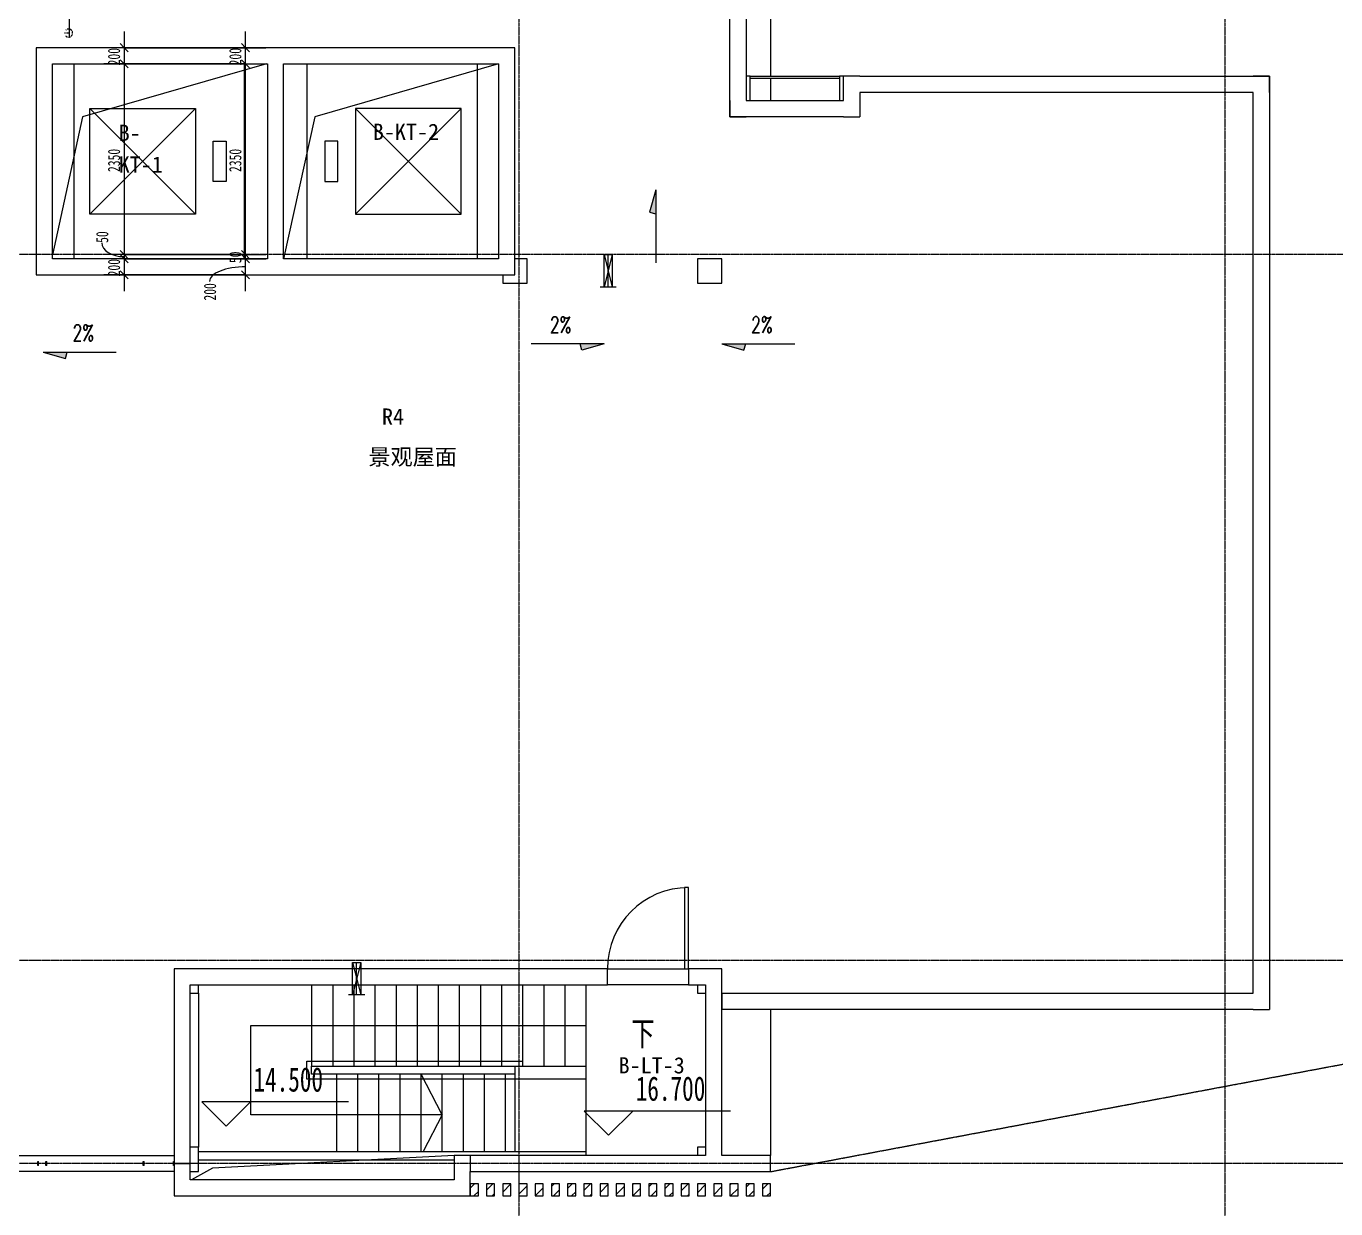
# Model space of a CAD drawing. Header units: millimetres. Extents: x 147592 to 200208, y -27981 to 8299.
# Drawn here: x 167927 to 184067, y -20458 to -5885 of the extents above; entities that cross this region are included whole.
import ezdxf

# ---------------------------------------------------------------- set-up
doc = ezdxf.new("R2010")
doc.units = ezdxf.units.MM
for name, pattern in [('TJ Dash', [1.6, 1, -0.6]), ('TJ Dash 2x', [3, 2, -1]), ('架空线', [3.97, 2.38, -1.59]), ('轴网线', [22.24, 12.7, -3.18, 3.18, -3.18]), ('长划线_2', [38.1, 25.4, -12.7])]:
    doc.linetypes.add(name, pattern=pattern)
for name, color, linetype, lineweight in [('A-____-____-DIMS', 7, 'Continuous', 5), ('A-____-____-DIMS-100', 7, 'Continuous', 5), ('A-____-NOTE-TEXT', 7, 'Continuous', 5), ('A-DETL-____-OTLN', 7, 'Continuous', 5), ('A-FLOR-HRAL-OTLN', 7, 'Continuous', 5), ('A-GENM-____-OTLN', 7, 'Continuous', 5), ('A-GLAZ-CWMG-MCUT', 7, 'Continuous', 13), ('A-GLAZ-CWMG-OTLN', 7, 'Continuous', 5), ('A-WALL-____-MCUT', 7, 'Continuous', 13), ('A-WALL-____-OTLN', 7, 'Continuous', 13), ('G-____-____-DIMS', 7, 'Continuous', 5), ('G-____-____-TEXT', 7, 'Continuous', 5), ('I-WALL-____-OTLN', 7, 'Continuous', 13), ('P-PIPE-____-OTLN', 7, 'Continuous', 35), ('Q-SPCQ-____-OTLN', 7, 'Continuous', 5), ('S-COLS-____-MCUT', 7, 'Continuous', 5), ('S-GRID-____-OTLN', 7, 'Continuous', 5), ('S-STRS-____-IDEN', 7, 'Continuous', 5), ('S-STRS-____-OTLN', 7, 'Continuous', 5)]:
    doc.layers.add(name, color=color, linetype=linetype, lineweight=lineweight)
doc.layers.add('A-DOOR-____-MCUT', color=7, linetype='Continuous', lineweight=13, true_color=0x00007f)
doc.layers.add('A-FLOR-____-OTLN', color=7, linetype='Continuous', lineweight=13, true_color=0x007f00)
doc.styles.add('RomanD', font='romand__.ttf', dxfattribs={"width": 0.7, "height": 200})
doc.styles.add('仿宋', font='', dxfattribs={"width": 0.7, "height": 300})
doc.styles.add('仿宋_1', font='', dxfattribs={"width": 0.7, "height": 150})
doc.styles.add('黑体', font='', dxfattribs={"height": 200})
doc.styles.get('仿宋').set_extended_font_data('FangSong')
doc.styles.get('仿宋_1').set_extended_font_data('FangSong')
doc.styles.get('黑体').set_extended_font_data('SimHei')
doc.dimstyles.new('对角线_-_1_5mm_仿宋', dxfattribs={"dimscale": 304.8, "dimtxt": 193.128667, "dimasz": 0.328084, "dimexe": 0.82021, "dimexo": 0.0625, "dimgap": 0.065617, "dimtad": 1, "dimdec": 0, "dimdsep": 46, "dimtxsty": '仿宋_1', "dimblk1": 'OBLIQUE', "dimblk2": 'OBLIQUE', "dimsah": 1, "dimcen": 0.09, "dimdle": 0.656168, "dimazin": 0, "dimtfac": 1, "dimtdec": 4, "dimtix": 1, "dimtmove": 0, "dimatfit": 3, "dimfxl": 2.624672, "dimfxlon": 1, "dimtvp": 1, "dimtolj": 1, "dimtzin": 0, "dimarcsym": 2})
doc.dimstyles.new('对角线_-_1_5mm_仿宋_1', dxfattribs={"dimscale": 304.8, "dimtxt": 193.128667, "dimasz": 0.328084, "dimexe": 0.82021, "dimexo": 0.0625, "dimgap": 0.065617, "dimtad": 1, "dimdec": 0, "dimdsep": 46, "dimtxsty": '仿宋_1', "dimblk1": 'OBLIQUE', "dimblk2": 'OBLIQUE', "dimsah": 1, "dimcen": 0.09, "dimdle": 0.656168, "dimazin": 0, "dimtfac": 1, "dimtdec": 4, "dimtix": 1, "dimtmove": 1, "dimatfit": 3, "dimfxl": 2.624672, "dimfxlon": 1, "dimtvp": 1, "dimtolj": 1, "dimtzin": 0, "dimarcsym": 2})

# ---------------------------------------------------------------- blocks, each defined once
blk = doc.blocks.new('矩形竖梃 - 100_100mm 木色铝方通-3120508-屋顶给排水_消防平面图')
at = {"layer": 'A-GLAZ-CWMG-OTLN', "true_color": 0x515151}
h = blk.add_hatch(dxfattribs=at)
h.set_pattern_fill('FP_1', color=251, style=0, pattern_type=2)
h.set_pattern_definition([(135, (177050.01, 20300), (-70.71068, -70.71068), [])])
h.paths.add_polyline_path([(-50, 0), (-50, 150), (50, 150), (50, 0)], flags=0)
at = {"layer": 'A-GLAZ-CWMG-MCUT', "color": 251, "lineweight": 5, "true_color": 0x515151}
for p, q in [((-50, 150), (50, 150)), ((-50, 0), (-50, 150)), ((50, 0), (-50, 0)), ((50, 150), (50, 0))]:
    blk.add_line(p, q, dxfattribs=at)
blk = doc.blocks.new('矩形竖梃 - 100_100mm 木色铝方通-V1-屋顶给排水_消防平面图')
at = {"layer": 'A-GLAZ-CWMG-OTLN', "true_color": 0x515151}
h = blk.add_hatch(dxfattribs=at)
h.set_pattern_fill('FP_2', color=251, style=0, pattern_type=2)
h.set_pattern_definition([(135, (176850.01, 20300), (-70.71068, -70.71068), [])])
h.paths.add_polyline_path([(-50, 0), (-50, 150), (50, 150), (50, 0)], flags=0)
at = {"layer": 'A-GLAZ-CWMG-MCUT', "color": 251, "lineweight": 5, "true_color": 0x515151}
for p, q in [((-50, 150), (50, 150)), ((-50, 0), (-50, 150)), ((50, 0), (-50, 0)), ((50, 150), (50, 0))]:
    blk.add_line(p, q, dxfattribs=at)
blk = doc.blocks.new('矩形竖梃 - 100_100mm 木色铝方通-V2-屋顶给排水_消防平面图')
at = {"layer": 'A-GLAZ-CWMG-OTLN', "true_color": 0x515151}
h = blk.add_hatch(dxfattribs=at)
h.set_pattern_fill('FP_3', color=251, style=0, pattern_type=2)
h.set_pattern_definition([(135, (176650.01, 20300), (-70.71068, -70.71068), [])])
h.paths.add_polyline_path([(-50, 0), (-50, 150), (50, 150), (50, 0)], flags=0)
at = {"layer": 'A-GLAZ-CWMG-MCUT', "color": 251, "lineweight": 5, "true_color": 0x515151}
for p, q in [((-50, 150), (50, 150)), ((-50, 0), (-50, 150)), ((50, 0), (-50, 0)), ((50, 150), (50, 0))]:
    blk.add_line(p, q, dxfattribs=at)
blk = doc.blocks.new('矩形竖梃 - 100_100mm 木色铝方通-V3-屋顶给排水_消防平面图')
at = {"layer": 'A-GLAZ-CWMG-OTLN', "true_color": 0x515151}
h = blk.add_hatch(dxfattribs=at)
h.set_pattern_fill('FP_4', color=251, style=0, pattern_type=2)
h.set_pattern_definition([(135, (176450.01, 20300), (-70.71068, -70.71068), [])])
h.paths.add_polyline_path([(-50, 0), (-50, 150), (50, 150), (50, 0)], flags=0)
at = {"layer": 'A-GLAZ-CWMG-MCUT', "color": 251, "lineweight": 5, "true_color": 0x515151}
for p, q in [((-50, 150), (50, 150)), ((-50, 0), (-50, 150)), ((50, 0), (-50, 0)), ((50, 150), (50, 0))]:
    blk.add_line(p, q, dxfattribs=at)
blk = doc.blocks.new('矩形竖梃 - 100_100mm 木色铝方通-V4-屋顶给排水_消防平面图')
at = {"layer": 'A-GLAZ-CWMG-OTLN', "true_color": 0x515151}
h = blk.add_hatch(dxfattribs=at)
h.set_pattern_fill('FP_5', color=251, style=0, pattern_type=2)
h.set_pattern_definition([(135, (176250.01, 20300), (-70.71068, -70.71068), [])])
h.paths.add_polyline_path([(-50, 0), (-50, 150), (50, 150), (50, 0)], flags=0)
at = {"layer": 'A-GLAZ-CWMG-MCUT', "color": 251, "lineweight": 5, "true_color": 0x515151}
for p, q in [((-50, 150), (50, 150)), ((-50, 0), (-50, 150)), ((50, 0), (-50, 0)), ((50, 150), (50, 0))]:
    blk.add_line(p, q, dxfattribs=at)
blk = doc.blocks.new('矩形竖梃 - 100_100mm 木色铝方通-V5-屋顶给排水_消防平面图')
at = {"layer": 'A-GLAZ-CWMG-OTLN', "true_color": 0x515151}
h = blk.add_hatch(dxfattribs=at)
h.set_pattern_fill('FP_6', color=251, style=0, pattern_type=2)
h.set_pattern_definition([(135, (176050.01, 20300), (-70.71068, -70.71068), [])])
h.paths.add_polyline_path([(-50, 0), (-50, 150), (50, 150), (50, 0)], flags=0)
at = {"layer": 'A-GLAZ-CWMG-MCUT', "color": 251, "lineweight": 5, "true_color": 0x515151}
for p, q in [((-50, 150), (50, 150)), ((-50, 0), (-50, 150)), ((50, 0), (-50, 0)), ((50, 150), (50, 0))]:
    blk.add_line(p, q, dxfattribs=at)
blk = doc.blocks.new('矩形竖梃 - 100_100mm 木色铝方通-V6-屋顶给排水_消防平面图')
at = {"layer": 'A-GLAZ-CWMG-OTLN', "true_color": 0x515151}
h = blk.add_hatch(dxfattribs=at)
h.set_pattern_fill('FP_7', color=251, style=0, pattern_type=2)
h.set_pattern_definition([(135, (175850.01, 20300), (-70.71068, -70.71068), [])])
h.paths.add_polyline_path([(-50, 0), (-50, 150), (50, 150), (50, 0)], flags=0)
at = {"layer": 'A-GLAZ-CWMG-MCUT', "color": 251, "lineweight": 5, "true_color": 0x515151}
for p, q in [((-50, 150), (50, 150)), ((-50, 0), (-50, 150)), ((50, 0), (-50, 0)), ((50, 150), (50, 0))]:
    blk.add_line(p, q, dxfattribs=at)
blk = doc.blocks.new('矩形竖梃 - 100_100mm 木色铝方通-V7-屋顶给排水_消防平面图')
at = {"layer": 'A-GLAZ-CWMG-OTLN', "true_color": 0x515151}
h = blk.add_hatch(dxfattribs=at)
h.set_pattern_fill('FP_8', color=251, style=0, pattern_type=2)
h.set_pattern_definition([(135, (175650.01, 20300), (-70.71068, -70.71068), [])])
h.paths.add_polyline_path([(-50, 0), (-50, 150), (50, 150), (50, 0)], flags=0)
at = {"layer": 'A-GLAZ-CWMG-MCUT', "color": 251, "lineweight": 5, "true_color": 0x515151}
for p, q in [((-50, 150), (50, 150)), ((-50, 0), (-50, 150)), ((50, 0), (-50, 0)), ((50, 150), (50, 0))]:
    blk.add_line(p, q, dxfattribs=at)
blk = doc.blocks.new('矩形竖梃 - 100_100mm 木色铝方通-V8-屋顶给排水_消防平面图')
at = {"layer": 'A-GLAZ-CWMG-OTLN', "true_color": 0x515151}
h = blk.add_hatch(dxfattribs=at)
h.set_pattern_fill('FP_9', color=251, style=0, pattern_type=2)
h.set_pattern_definition([(135, (175450.01, 20300), (-70.71068, -70.71068), [])])
h.paths.add_polyline_path([(-50, 0), (-50, 150), (50, 150), (50, 0)], flags=0)
at = {"layer": 'A-GLAZ-CWMG-MCUT', "color": 251, "lineweight": 5, "true_color": 0x515151}
for p, q in [((-50, 150), (50, 150)), ((-50, 0), (-50, 150)), ((50, 0), (-50, 0)), ((50, 150), (50, 0))]:
    blk.add_line(p, q, dxfattribs=at)
blk = doc.blocks.new('矩形竖梃 - 100_100mm 木色铝方通-V9-屋顶给排水_消防平面图')
at = {"layer": 'A-GLAZ-CWMG-OTLN', "true_color": 0x515151}
h = blk.add_hatch(dxfattribs=at)
h.set_pattern_fill('FP_10', color=251, style=0, pattern_type=2)
h.set_pattern_definition([(135, (175250.01, 20300), (-70.71068, -70.71068), [])])
h.paths.add_polyline_path([(-50, 0), (-50, 150), (50, 150), (50, 0)], flags=0)
at = {"layer": 'A-GLAZ-CWMG-MCUT', "color": 251, "lineweight": 5, "true_color": 0x515151}
for p, q in [((-50, 150), (50, 150)), ((-50, 0), (-50, 150)), ((50, 0), (-50, 0)), ((50, 150), (50, 0))]:
    blk.add_line(p, q, dxfattribs=at)
blk = doc.blocks.new('矩形竖梃 - 100_100mm 木色铝方通-V10-屋顶给排水_消防平面图')
at = {"layer": 'A-GLAZ-CWMG-OTLN', "true_color": 0x515151}
h = blk.add_hatch(dxfattribs=at)
h.set_pattern_fill('FP_11', color=251, style=0, pattern_type=2)
h.set_pattern_definition([(135, (175050.01, 20300), (-70.71068, -70.71068), [])])
h.paths.add_polyline_path([(-50, 0), (-50, 150), (50, 150), (50, 0)], flags=0)
at = {"layer": 'A-GLAZ-CWMG-MCUT', "color": 251, "lineweight": 5, "true_color": 0x515151}
for p, q in [((-50, 150), (50, 150)), ((-50, 0), (-50, 150)), ((50, 0), (-50, 0)), ((50, 150), (50, 0))]:
    blk.add_line(p, q, dxfattribs=at)
blk = doc.blocks.new('矩形竖梃 - 100_100mm 木色铝方通-V11-屋顶给排水_消防平面图')
at = {"layer": 'A-GLAZ-CWMG-OTLN', "true_color": 0x515151}
h = blk.add_hatch(dxfattribs=at)
h.set_pattern_fill('FP_12', color=251, style=0, pattern_type=2)
h.set_pattern_definition([(135, (174850.01, 20300), (-70.71068, -70.71068), [])])
h.paths.add_polyline_path([(-50, 0), (-50, 150), (50, 150), (50, 0)], flags=0)
at = {"layer": 'A-GLAZ-CWMG-MCUT', "color": 251, "lineweight": 5, "true_color": 0x515151}
for p, q in [((-50, 150), (50, 150)), ((-50, 0), (-50, 150)), ((50, 0), (-50, 0)), ((50, 150), (50, 0))]:
    blk.add_line(p, q, dxfattribs=at)
blk = doc.blocks.new('矩形竖梃 - 100_100mm 木色铝方通-V12-屋顶给排水_消防平面图')
at = {"layer": 'A-GLAZ-CWMG-OTLN', "true_color": 0x515151}
h = blk.add_hatch(dxfattribs=at)
h.set_pattern_fill('FP_13', color=251, style=0, pattern_type=2)
h.set_pattern_definition([(135, (174650.01, 20300), (-70.71068, -70.71068), [])])
h.paths.add_polyline_path([(-50, 0), (-50, 150), (50, 150), (50, 0)], flags=0)
at = {"layer": 'A-GLAZ-CWMG-MCUT', "color": 251, "lineweight": 5, "true_color": 0x515151}
for p, q in [((-50, 150), (50, 150)), ((-50, 0), (-50, 150)), ((50, 0), (-50, 0)), ((50, 150), (50, 0))]:
    blk.add_line(p, q, dxfattribs=at)
blk = doc.blocks.new('矩形竖梃 - 100_100mm 木色铝方通-V13-屋顶给排水_消防平面图')
at = {"layer": 'A-GLAZ-CWMG-OTLN', "true_color": 0x515151}
h = blk.add_hatch(dxfattribs=at)
h.set_pattern_fill('FP_14', color=251, style=0, pattern_type=2)
h.set_pattern_definition([(135, (174450.01, 20300), (-70.71068, -70.71068), [])])
h.paths.add_polyline_path([(-50, 0), (-50, 150), (50, 150), (50, 0)], flags=0)
at = {"layer": 'A-GLAZ-CWMG-MCUT', "color": 251, "lineweight": 5, "true_color": 0x515151}
for p, q in [((-50, 150), (50, 150)), ((-50, 0), (-50, 150)), ((50, 0), (-50, 0)), ((50, 150), (50, 0))]:
    blk.add_line(p, q, dxfattribs=at)
blk = doc.blocks.new('矩形竖梃 - 100_100mm 木色铝方通-V14-屋顶给排水_消防平面图')
at = {"layer": 'A-GLAZ-CWMG-OTLN', "true_color": 0x515151}
h = blk.add_hatch(dxfattribs=at)
h.set_pattern_fill('FP_15', color=251, style=0, pattern_type=2)
h.set_pattern_definition([(135, (174250.01, 20300), (-70.71068, -70.71068), [])])
h.paths.add_polyline_path([(-50, 0), (-50, 150), (50, 150), (50, 0)], flags=0)
at = {"layer": 'A-GLAZ-CWMG-MCUT', "color": 251, "lineweight": 5, "true_color": 0x515151}
for p, q in [((-50, 150), (50, 150)), ((-50, 0), (-50, 150)), ((50, 0), (-50, 0)), ((50, 150), (50, 0))]:
    blk.add_line(p, q, dxfattribs=at)
blk = doc.blocks.new('矩形竖梃 - 100_100mm 木色铝方通-V15-屋顶给排水_消防平面图')
at = {"layer": 'A-GLAZ-CWMG-OTLN', "true_color": 0x515151}
h = blk.add_hatch(dxfattribs=at)
h.set_pattern_fill('FP_16', color=251, style=0, pattern_type=2)
h.set_pattern_definition([(135, (174050.01, 20300), (-70.71068, -70.71068), [])])
h.paths.add_polyline_path([(-50, 0), (-50, 150), (50, 150), (50, 0)], flags=0)
at = {"layer": 'A-GLAZ-CWMG-MCUT', "color": 251, "lineweight": 5, "true_color": 0x515151}
for p, q in [((-50, 150), (50, 150)), ((-50, 0), (-50, 150)), ((50, 0), (-50, 0)), ((50, 150), (50, 0))]:
    blk.add_line(p, q, dxfattribs=at)
blk = doc.blocks.new('矩形竖梃 - 100_100mm 木色铝方通-V16-屋顶给排水_消防平面图')
at = {"layer": 'A-GLAZ-CWMG-OTLN', "true_color": 0x515151}
h = blk.add_hatch(dxfattribs=at)
h.set_pattern_fill('FP_17', color=251, style=0, pattern_type=2)
h.set_pattern_definition([(135, (173850.01, 20300), (-70.71068, -70.71068), [])])
h.paths.add_polyline_path([(-50, 0), (-50, 150), (50, 150), (50, 0)], flags=0)
at = {"layer": 'A-GLAZ-CWMG-MCUT', "color": 251, "lineweight": 5, "true_color": 0x515151}
for p, q in [((-50, 150), (50, 150)), ((-50, 0), (-50, 150)), ((50, 0), (-50, 0)), ((50, 150), (50, 0))]:
    blk.add_line(p, q, dxfattribs=at)
blk = doc.blocks.new('矩形竖梃 - 100_100mm 木色铝方通-V17-屋顶给排水_消防平面图')
at = {"layer": 'A-GLAZ-CWMG-OTLN', "true_color": 0x515151}
h = blk.add_hatch(dxfattribs=at)
h.set_pattern_fill('FP_18', color=251, style=0, pattern_type=2)
h.set_pattern_definition([(135, (173650.01, 20300), (-70.71068, -70.71068), [])])
h.paths.add_polyline_path([(-50, 0), (-50, 150), (50, 150), (50, 0)], flags=0)
at = {"layer": 'A-GLAZ-CWMG-MCUT', "color": 251, "lineweight": 5, "true_color": 0x515151}
for p, q in [((-50, 150), (50, 150)), ((-50, 0), (-50, 150)), ((50, 0), (-50, 0)), ((50, 150), (50, 0))]:
    blk.add_line(p, q, dxfattribs=at)
blk = doc.blocks.new('栏杆扶手 - 50 x 12mm-1637074-屋顶给排水_消防平面图')
at = {"layer": 'A-FLOR-HRAL-OTLN', "color": 251, "true_color": 0x515151}
for p, q in [((-25, -6), (-25, 6)), ((-25, 6), (25, 6)), ((25, 6), (25, -6)), ((-25, -6), (25, -6))]:
    blk.add_line(p, q, dxfattribs=at)
blk = doc.blocks.new('栏杆扶手 - 栏杆扶手-1311145-屋顶给排水_消防平面图')
for p in [(165100, 348), (165100, -25), (165100, -125), (165100, -1325), (165100, -1425), (165100, -2625), (165100, -2725), (165100, -3925), (165100, -4025), (165100, -5225), (165100, -5325), (165100, -6525), (165100, -6625), (165100, -7825), (165100, -7925), (165100, -9125), (165100, -9225), (165100, -10425), (165100, -10525), (165100, -11725), (165100, -11825), (165100, -13025), (165100, -13125), (165100, -14325), (165100, -14425), (165100, -15625), (165100, -15725), (165100, -16925), (165100, -17025), (165100, -18225), (165100, -18325), (165100, -19525), (165100, -19900)]:
    blk.add_blockref('栏杆扶手 - 50 x 12mm-1637074-屋顶给排水_消防平面图', p)
at = {"rotation": 89.99999999999984}
for p in [(165475, -19900), (165575, -19900), (166775, -19900), (166875, -19900), (168075, -19900), (168175, -19900), (169375, -19900), (169748, -19900)]:
    blk.add_blockref('栏杆扶手 - 50 x 12mm-1637074-屋顶给排水_消防平面图', p, dxfattribs=at)
blk = doc.blocks.new('TJ客梯 - 1300_1300 TYP2-2462570-屋顶给排水_消防平面图')
at = {"layer": 'Q-SPCQ-____-OTLN', "color": 13, "linetype": 'TJ Dash', "true_color": 0xff5151}
for p, q in [((1200, 1050), (-1200, 1050)), ((1200, 1050), (-1200, 1050)), ((1200, -1050), (-1200, -1050)), ((1200, -1050), (-1200, -1050))]:
    blk.add_line(p, q, dxfattribs=at)
at = {"layer": 'Q-SPCQ-____-OTLN', "color": 131, "true_color": 0x51ffff}
for p, q in [((-650, 850), (650, -450)), ((650, 850), (-650, -450)), ((-650, -450), (-650, 850)), ((-650, 850), (650, 850)), ((650, 850), (650, -450)), ((650, -450), (-650, -450)), ((-250, -830), (-250, -670)), ((-250, -670), (250, -670)), ((250, -670), (250, -830)), ((250, -830), (-250, -830))]:
    blk.add_line(p, q, dxfattribs=at)
blk = doc.blocks.new('TJ客梯 - 1300_1300 TYP2-2462550-屋顶给排水_消防平面图')
at = {"layer": 'Q-SPCQ-____-OTLN', "color": 13, "linetype": 'TJ Dash', "true_color": 0xff5151}
for p, q in [((1200, 1050), (-1200, 1050)), ((1200, 1050), (-1200, 1050)), ((1200, -1050), (-1200, -1050)), ((1200, -1050), (-1200, -1050))]:
    blk.add_line(p, q, dxfattribs=at)
at = {"layer": 'Q-SPCQ-____-OTLN', "color": 131, "true_color": 0x51ffff}
for p, q in [((250, 830), (-250, 830)), ((-250, 830), (-250, 670)), ((250, 670), (250, 830)), ((-250, 670), (250, 670)), ((-650, -850), (650, 450)), ((650, -850), (-650, 450)), ((650, 450), (-650, 450)), ((-650, 450), (-650, -850)), ((650, -850), (650, 450)), ((-650, -850), (650, -850))]:
    blk.add_line(p, q, dxfattribs=at)
blk = doc.blocks.new('TJ单扇平开门 - M1020-2578362-屋顶给排水_消防平面图')
at = {"layer": 'A-DOOR-____-MCUT', "color": 251, "lineweight": 5, "true_color": 0x515151}
for p, q in [((500, 1100), (450, 1100)), ((450, 1100), (450, 100)), ((500, 100), (500, 1100)), ((450, 100), (500, 100))]:
    blk.add_line(p, q, dxfattribs=at)
at = {"layer": 'A-DOOR-____-MCUT', "color": 173, "lineweight": 5, "true_color": 0x5151be}
blk.add_arc((500, 100), 1000, 90, 180, dxfattribs=at)
blk = doc.blocks.new('矩形竖梃 - 50_300mm 长方形-V18-屋顶给排水_消防平面图')
at = {"layer": 'A-GLAZ-CWMG-MCUT', "color": 251, "lineweight": 5, "true_color": 0x515151}
for p, q in [((-50, 0), (0, 0)), ((-50, -300), (-50, 0))]:
    blk.add_line(p, q, dxfattribs=at)
blk = doc.blocks.new('矩形竖梃 - 50_300mm 长方形-V19-屋顶给排水_消防平面图')
at = {"layer": 'A-GLAZ-CWMG-MCUT', "color": 251, "lineweight": 5, "true_color": 0x515151}
for p, q in [((0, 0), (-50, 0)), ((-50, 0), (-50, -300))]:
    blk.add_line(p, q, dxfattribs=at)
blk = doc.blocks.new('矩形竖梃 - 30mm 正方形-1917557-屋顶给排水_消防平面图')
at = {"layer": 'A-GLAZ-CWMG-OTLN', "color": 251, "true_color": 0x515151}
for p, q in [((176850, -6500), (177950, -6500)), ((177950, -6530), (176850, -6530))]:
    blk.add_line(p, q, dxfattribs=at)
blk = doc.blocks.new('矩形竖梃 - 100_100mm 木色铝方通-V20-屋顶给排水_消防平面图')
at = {"layer": 'A-GLAZ-CWMG-OTLN', "true_color": 0x515151}
h = blk.add_hatch(dxfattribs=at)
h.set_pattern_fill('FP_19', color=251, style=0, pattern_type=2)
h.set_pattern_definition([(135, (173450.01, 20300), (-70.71068, -70.71068), [])])
h.paths.add_polyline_path([(-50, 0), (-50, 150), (50, 150), (50, 0)], flags=0)
at = {"layer": 'A-GLAZ-CWMG-MCUT', "color": 251, "lineweight": 5, "true_color": 0x515151}
for p, q in [((-50, 150), (50, 150)), ((-50, 0), (-50, 150)), ((50, 0), (-50, 0)), ((50, 150), (50, 0))]:
    blk.add_line(p, q, dxfattribs=at)
blk = doc.blocks.new('DIMBLOCK22-屋顶给排水_消防平面图')
at = {"layer": 'A-____-____-DIMS-100', "color": 173, "true_color": 0x5151ff}
for p, q in [((170631, -8750), (170581, -8700)), ((169831, -8750), (170881, -8750)), ((170631, -8750), (169831, -8750)), ((170631, -9150), (170631, -8750)), ((170631, -8750), (170681, -8800)), ((169831, -8950), (170881, -8950)), ((170631, -8950), (169831, -8950)), ((170631, -8950), (170581, -8900)), ((170631, -8950), (170681, -9000))]:
    blk.add_line(p, q, dxfattribs=at)
blk.add_ellipse((170631, -9030), major_axis=(444, 0), ratio=0.406119, start_param=1.570796, end_param=3.141593, dxfattribs=at)
at = {"layer": 'A-____-____-DIMS-100', "color": 0, "insert": (170117, -9266), "char_height": 150, "width": 282.96, "attachment_point": 1, "rotation": 90, "line_spacing_factor": 0.898273, "style": '仿宋_1'}
blk.add_mtext('200', dxfattribs=at)
blk = doc.blocks.new('_Oblique')
at = {"color": 0, "linetype": 'ByBlock', "lineweight": -2}
blk.add_line((-0.5, -0.5), (0.5, 0.5), dxfattribs=at)
blk = doc.blocks.new('DIMBLOCK23-屋顶给排水_消防平面图')
at = {"layer": 'A-____-____-DIMS-100', "color": 173, "true_color": 0x5151ff}
for p, q in [((169831, -8700), (170881, -8700)), ((170631, -8700), (169831, -8700)), ((170631, -8700), (170581, -8650)), ((170631, -8750), (170581, -8700)), ((170631, -8750), (170631, -8700)), ((170631, -8700), (170681, -8750)), ((169831, -8750), (170881, -8750)), ((170631, -8750), (169831, -8750)), ((170631, -8750), (170681, -8800))]:
    blk.add_line(p, q, dxfattribs=at)
at = {"layer": 'A-____-____-DIMS-100', "color": 0, "insert": (170429, -8804), "char_height": 150, "width": 188.64, "attachment_point": 1, "rotation": 90, "line_spacing_factor": 0.898273, "style": '仿宋_1'}
blk.add_mtext('50', dxfattribs=at)
blk = doc.blocks.new('DIMBLOCK24-屋顶给排水_消防平面图')
at = {"layer": 'A-____-____-DIMS-100', "color": 173, "true_color": 0x5151ff}
for p, q in [((169831, -6350), (170881, -6350)), ((170631, -6350), (169831, -6350)), ((170631, -6350), (170581, -6300)), ((170631, -8700), (170631, -6350)), ((170631, -6350), (170681, -6400)), ((169831, -8700), (170881, -8700)), ((170631, -8700), (169831, -8700)), ((170631, -8700), (170581, -8650)), ((170631, -8700), (170681, -8750))]:
    blk.add_line(p, q, dxfattribs=at)
at = {"layer": 'A-____-____-DIMS-100', "color": 0, "insert": (170429, -7682), "char_height": 150, "width": 377.27, "attachment_point": 1, "rotation": 90, "line_spacing_factor": 0.898273, "style": '仿宋_1'}
blk.add_mtext('2350', dxfattribs=at)
blk = doc.blocks.new('DIMBLOCK25-屋顶给排水_消防平面图')
at = {"layer": 'A-____-____-DIMS-100', "color": 173, "true_color": 0x5151ff}
for p, q in [((170631, -6350), (170631, -5950)), ((170631, -6150), (170581, -6100)), ((169831, -6150), (170881, -6150)), ((170631, -6150), (169831, -6150)), ((170631, -6150), (170681, -6200)), ((169831, -6350), (170881, -6350)), ((170631, -6350), (169831, -6350)), ((170631, -6350), (170581, -6300)), ((170631, -6350), (170681, -6400))]:
    blk.add_line(p, q, dxfattribs=at)
at = {"layer": 'A-____-____-DIMS-100', "color": 0, "insert": (170429, -6368), "char_height": 150, "width": 282.96, "attachment_point": 1, "rotation": 90, "line_spacing_factor": 0.898273, "style": '仿宋_1'}
blk.add_mtext('200', dxfattribs=at)
blk = doc.blocks.new('DIMBLOCK26-屋顶给排水_消防平面图')
at = {"layer": 'A-____-____-DIMS-100', "color": 173, "true_color": 0x5151ff}
for p, q in [((169135, -5950), (169135, -6350)), ((169135, -6150), (169085, -6100)), ((169935, -6150), (168885, -6150)), ((169135, -6150), (169185, -6200)), ((169135, -6150), (169935, -6150)), ((169935, -6350), (168885, -6350)), ((169135, -6350), (169085, -6300)), ((169135, -6350), (169185, -6400)), ((169135, -6350), (169935, -6350))]:
    blk.add_line(p, q, dxfattribs=at)
at = {"layer": 'A-____-____-DIMS-100', "color": 0, "insert": (168934, -6368), "char_height": 150, "width": 282.96, "attachment_point": 1, "rotation": 90, "line_spacing_factor": 0.898273, "style": '仿宋_1'}
blk.add_mtext('200', dxfattribs=at)
blk = doc.blocks.new('DIMBLOCK27-屋顶给排水_消防平面图')
at = {"layer": 'A-____-____-DIMS-100', "color": 173, "true_color": 0x5151ff}
for p, q in [((169935, -6350), (168885, -6350)), ((169135, -6350), (169085, -6300)), ((169135, -6350), (169135, -8700)), ((169135, -6350), (169185, -6400)), ((169135, -6350), (169935, -6350)), ((169935, -8700), (168885, -8700)), ((169135, -8700), (169085, -8650)), ((169135, -8700), (169185, -8750)), ((169135, -8700), (169935, -8700))]:
    blk.add_line(p, q, dxfattribs=at)
at = {"layer": 'A-____-____-DIMS-100', "color": 0, "insert": (168934, -7682), "char_height": 150, "width": 377.27, "attachment_point": 1, "rotation": 90, "line_spacing_factor": 0.898273, "style": '仿宋_1'}
blk.add_mtext('2350', dxfattribs=at)
blk = doc.blocks.new('DIMBLOCK28-屋顶给排水_消防平面图')
at = {"layer": 'A-____-____-DIMS-100', "color": 173, "true_color": 0x5151ff}
for p, q in [((169935, -8700), (168885, -8700)), ((169135, -8700), (169085, -8650)), ((169135, -8750), (169085, -8700)), ((169135, -8700), (169135, -8750)), ((169135, -8700), (169185, -8750)), ((169135, -8700), (169935, -8700)), ((169935, -8750), (168885, -8750)), ((169135, -8750), (169185, -8800)), ((169135, -8750), (169935, -8750))]:
    blk.add_line(p, q, dxfattribs=at)
blk.add_ellipse((169135, -8555), major_axis=(277, 0), ratio=0.613635, start_param=3.141593, end_param=4.712389, dxfattribs=at)
at = {"layer": 'A-____-____-DIMS-100', "color": 0, "insert": (168789, -8555), "char_height": 150, "width": 188.64, "attachment_point": 1, "rotation": 90, "line_spacing_factor": 0.898273, "style": '仿宋_1'}
blk.add_mtext('50', dxfattribs=at)
blk = doc.blocks.new('DIMBLOCK29-屋顶给排水_消防平面图')
at = {"layer": 'A-____-____-DIMS-100', "color": 173, "true_color": 0x5151ff}
for p, q in [((169135, -8750), (169085, -8700)), ((169935, -8750), (168885, -8750)), ((169135, -8750), (169135, -9150)), ((169135, -8750), (169185, -8800)), ((169135, -8750), (169935, -8750)), ((169935, -8950), (168885, -8950)), ((169135, -8950), (169085, -8900)), ((169135, -8950), (169185, -9000)), ((169135, -8950), (169935, -8950))]:
    blk.add_line(p, q, dxfattribs=at)
at = {"layer": 'A-____-____-DIMS-100', "color": 0, "insert": (168934, -8968), "char_height": 150, "width": 282.96, "attachment_point": 1, "rotation": 90, "line_spacing_factor": 0.898273, "style": '仿宋_1'}
blk.add_mtext('200', dxfattribs=at)
blk = doc.blocks.new('高程点 - 相对高程点-103621-屋顶给排水_消防平面图')
at = {"layer": 'G-____-____-DIMS', "color": 173, "true_color": 0x5151ff}
for p, q in [((15.06, 2.99), (-2.99, 2.99)), ((0, 0), (-2.99, 2.99)), ((0, 0), (2.99, 2.99))]:
    blk.add_line(p, q, dxfattribs=at)
blk = doc.blocks.new('TJ符号_排水箭头_小 - 排水箭头 小-2094122-屋顶给排水_消防平面图')
at = {"layer": 'A-____-NOTE-TEXT', "true_color": 0x888888}
blk.add_hatch(color=252, dxfattribs=at).paths.add_polyline_path([(2.73, -0.78), (0, 0), (2.95, 0)], flags=0)
at = {"layer": 'A-____-NOTE-TEXT', "color": 173, "true_color": 0x5151ff}
for p, q in [((0, 0), (2.73, -0.78)), ((0, 0), (9, 0)), ((2.73, -0.78), (2.95, 0))]:
    blk.add_line(p, q, dxfattribs=at)
blk = doc.blocks.new('TJ符号_排水箭头_小 - 排水箭头 小-2094220-屋顶给排水_消防平面图')
at = {"layer": 'A-____-NOTE-TEXT', "true_color": 0x888888}
blk.add_hatch(color=252, dxfattribs=at).paths.add_polyline_path([(2.73, 0.78), (2.95, 0), (0, 0)], flags=0)
at = {"layer": 'A-____-NOTE-TEXT', "color": 173, "true_color": 0x5151ff}
for p, q in [((0, 0), (2.73, 0.78)), ((2.73, 0.78), (2.95, 0)), ((0, 0), (9, 0))]:
    blk.add_line(p, q, dxfattribs=at)
blk = doc.blocks.new('圆洞 不是基于面_可以层间复制 - 圆洞 100-800893-屋顶给排水_消防平面图')
at = {"layer": 'A-GENM-____-OTLN', "color": 251, "lineweight": 18, "true_color": 0x515151}
for p, q in [((50, 400), (-50, 0)), ((-50, 400), (50, 0)), ((-50, 0), (-50, 400)), ((-50, 400), (50, 400)), ((0, 0), (0, 400)), ((50, 400), (50, 0)), ((100, 0), (-100, 0))]:
    blk.add_line(p, q, dxfattribs=at)
blk = doc.blocks.new('YXQH_ST_B9-20_rvt-1-屋顶给排水_消防平面图')
at = {"layer": 'A-FLOR-____-OTLN', "color": 95, "lineweight": 18, "true_color": 0x51a751}
for p, q in [((170050, -17800), (170050, -19700)), ((173950, -18700), (173950, -19750)), ((170050, -19750), (174825, -19750))]:
    blk.add_line(p, q, dxfattribs=at)
at = {"layer": 'I-WALL-____-OTLN', "color": 251, "lineweight": 18, "true_color": 0x515151}
for p, q in [((173600, 550), (177100, 550)), ((173600, 550), (173600, 350)), ((177100, 550), (177100, 350)), ((177100, 350), (173600, 350)), ((176600, -7000), (176600, -350)), ((176800, -350), (176600, -350)), ((176800, -350), (176800, -6800)), ((178000, -6800), (178000, -6500)), ((178200, -6500), (178000, -6500)), ((178200, -6500), (183250, -6500)), ((183250, -6700), (183250, -6500)), ((178200, -6700), (178200, -7000)), ((183050, -6700), (178200, -6700)), ((183050, -17800), (183050, -6700)), ((183250, -6700), (183250, -18000)), ((176800, -6800), (178000, -6800)), ((176600, -7000), (176800, -7000)), ((178000, -7000), (176800, -7000)), ((178000, -7000), (178200, -7000)), ((176500, -17800), (183050, -17800)), ((176500, -18000), (176500, -17800)), ((183050, -18000), (176500, -18000)), ((183050, -18000), (183250, -18000))]:
    blk.add_line(p, q, dxfattribs=at)
at = {"layer": 'S-COLS-____-MCUT', "color": 251, "lineweight": 18, "true_color": 0x515151}
for p, q in [((174100, 250), (173800, 250)), ((173800, 250), (173800, -50)), ((174100, -50), (174100, 250)), ((176500, 250), (176200, 250)), ((176200, 250), (176200, -50)), ((176500, -50), (176500, 250)), ((173800, -50), (174100, -50)), ((176200, -50), (176500, -50)), ((174100, -8750), (173950, -8750)), ((174100, -9050), (174100, -8750)), ((176500, -8750), (176200, -8750)), ((176200, -8750), (176200, -9050)), ((176500, -9050), (176500, -8750)), ((173800, -8950), (173800, -9050)), ((173800, -9050), (174100, -9050)), ((176200, -9050), (176500, -9050)), ((170050, -17800), (170050, -17700)), ((176200, -17700), (176200, -17800)), ((169950, -17800), (170050, -17800)), ((176200, -17800), (176300, -17800)), ((170050, -19700), (169950, -19700)), ((170050, -20000), (170050, -19700)), ((176300, -19700), (176200, -19700)), ((176200, -19700), (176200, -19800)), ((169950, -20000), (170050, -20000))]:
    blk.add_line(p, q, dxfattribs=at)
at = {"color": 251, "lineweight": 18, "true_color": 0x515151, "rotation": 89.9999999999999}
blk.add_blockref('圆洞 不是基于面_可以层间复制 - 圆洞 100-800893-屋顶给排水_消防平面图', (173875, -3000), dxfattribs=at)
at = {"color": 251, "lineweight": 18, "true_color": 0x515151}
for p in [(175100, -9100), (172000, -17822)]:
    blk.add_blockref('圆洞 不是基于面_可以层间复制 - 圆洞 100-800893-屋顶给排水_消防平面图', p, dxfattribs=at)
blk = doc.blocks.new('YXQH_AR_B9-20_rvt-1-屋顶给排水_消防平面图')
at = {"color": 251, "lineweight": 5, "true_color": 0x515151}
for p, q in [((170890, -6350), (168623.2, -7000)), ((173750, -6350), (171483.2, -7000)), ((168623.2, -7000), (168250, -8704.3)), ((171483.2, -7000), (171100, -8750))]:
    blk.add_line(p, q, dxfattribs=at)
at = {"layer": 'A-DETL-____-OTLN', "color": 251, "linetype": 'TJ Dash 2x', "true_color": 0x515151}
for p, q in [((177100, -475), (177100, -6500)), ((177100, -6530), (177100, -6800)), ((177100, -20000), (192547.5, -17100)), ((177100, -18000), (177100, -19800))]:
    blk.add_line(p, q, dxfattribs=at)
at = {"layer": 'A-DETL-____-OTLN', "color": 173, "true_color": 0x5151ff}
for p, q in [((171385, -18860), (171385, -18640)), ((171385, -18640), (174045, -18640)), ((174825, -18860), (171385, -18860))]:
    blk.add_line(p, q, dxfattribs=at)
at = {"layer": 'A-DETL-____-OTLN', "color": 251, "true_color": 0x515151}
for p, q in [((173200, -19800), (170224.1, -19956)), ((170224.1, -19956), (169964.2, -20100))]:
    blk.add_line(p, q, dxfattribs=at)
at = {"layer": 'A-DETL-____-OTLN', "color": 254, "true_color": 0xd4d4d4}
blk.add_line((173200, -19860), (170050, -19860), dxfattribs=at)
at = {"layer": 'A-WALL-____-MCUT', "color": 251, "lineweight": 5, "true_color": 0x515151}
for p, q in [((173950, -6150), (168050, -6150)), ((168050, -6150), (168050, -6350)), ((173950, -6350), (173950, -6150)), ((168050, -6350), (168050, -8950)), ((168250, -6350), (170900, -6350)), ((168250, -8750), (168250, -6350)), ((170900, -6350), (170900, -8750)), ((171100, -6350), (173750, -6350)), ((171100, -8750), (171100, -6350)), ((173750, -6350), (173750, -8750)), ((173950, -8750), (173950, -6350)), ((170900, -8750), (168250, -8750)), ((173750, -8750), (171100, -8750)), ((173950, -8950), (173950, -8750)), ((168050, -8950), (168250, -8950)), ((168250, -8950), (173950, -8950)), ((169950, -17500), (169750, -17500)), ((169750, -17500), (169750, -19875)), ((175090, -17500), (169950, -17500)), ((175090, -17700), (175090, -17500)), ((176500, -17500), (176090, -17500)), ((176090, -17500), (176090, -17700)), ((176500, -17700), (176500, -17500)), ((169950, -19900), (169950, -17700)), ((169950, -17700), (175090, -17700)), ((176090, -17700), (176300, -17700)), ((176300, -17700), (176300, -19800)), ((176500, -17800), (176500, -17700)), ((176500, -19800), (176500, -18000)), ((173400, -19800), (173200, -19800)), ((173200, -19800), (173200, -20100)), ((176300, -19800), (173400, -19800)), ((173400, -19800), (173400, -20000)), ((177100, -19800), (176500, -19800)), ((177100, -20000), (177100, -19800)), ((169750, -19925), (169750, -20100)), ((169754, -19900), (169950, -19900)), ((169950, -19900), (169754, -19900)), ((169950, -20100), (169950, -19900)), ((173400, -20000), (177100, -20000)), ((173400, -20100), (173400, -20000)), ((169750, -20100), (169750, -20300)), ((173200, -20100), (169950, -20100)), ((173400, -20300), (173400, -20100)), ((169750, -20300), (173400, -20300))]:
    blk.add_line(p, q, dxfattribs=at)
at = {"layer": 'A-WALL-____-OTLN', "color": 251, "lineweight": 5, "true_color": 0x515151}
for p, q in [((176600, -6800), (176600, -6500)), ((176800, -6500), (176800, -6800)), ((178000, -6800), (178000, -6500)), ((178200, -6500), (178000, -6500)), ((178200, -6500), (183050, -6500)), ((183250, -6500), (183050, -6500)), ((183250, -6500), (183250, -18000)), ((183050, -6700), (178200, -6700)), ((178200, -6700), (178200, -7000)), ((183050, -17800), (183050, -6700)), ((176600, -6800), (176600, -7000)), ((176800, -6800), (178000, -6800)), ((178000, -7000), (176600, -7000)), ((178000, -7000), (178200, -7000)), ((175090, -17500), (176040, -17500)), ((176090, -17700), (175090, -17700)), ((176500, -17800), (183050, -17800)), ((176500, -17800), (176500, -18000)), ((183050, -18000), (176500, -18000)), ((183050, -18000), (183250, -18000)), ((165200, -19800), (169750, -19800)), ((169750, -20000), (165000, -20000))]:
    blk.add_line(p, q, dxfattribs=at)
at = {"layer": 'G-____-____-DIMS', "color": 251, "true_color": 0x515151}
for p, q in [((170392, -19439.7), (170392, -19439.7)), ((170392, -19439.7), (170392, -19439.7)), ((175103, -19552.2), (175103, -19552.2)), ((175103, -19552.2), (175103, -19552.2))]:
    blk.add_line(p, q, dxfattribs=at)
at = {"layer": 'S-GRID-____-OTLN', "color": 173, "linetype": '轴网线', "true_color": 0x5151ff}
for p, q in [((174000, 7499.5), (174000, -27181.2)), ((182700, 7499.5), (182700, -27181.2)), ((199020.5, -8700), (148525.8, -8700)), ((199020.5, -17400), (148525.8, -17400)), ((199020.5, -19900), (148525.8, -19900))]:
    blk.add_line(p, q, dxfattribs=at)
at = {"layer": 'S-STRS-____-OTLN', "color": 251, "true_color": 0x515151}
for p, q in [((171445, -17700), (171445, -18700)), ((171705, -17700), (171705, -18700)), ((171965, -17700), (171965, -18700)), ((172225, -17700), (172225, -18700)), ((172485, -17700), (172485, -18700)), ((172745, -17700), (172745, -18700)), ((173005, -17700), (173005, -18700)), ((173265, -17700), (173265, -18700)), ((173525, -17700), (173525, -18700)), ((173785, -17700), (173785, -18700)), ((174045, -17700), (174045, -18700)), ((174305, -17700), (174305, -18700)), ((174565, -17700), (174565, -18700)), ((174825, -17700), (174825, -18700)), ((176090, -17700), (175090, -17700)), ((171445, -18800), (171445, -18700)), ((171445, -18700), (171705, -18700)), ((171705, -18700), (171965, -18700)), ((171965, -18700), (172225, -18700)), ((172225, -18700), (172485, -18700)), ((172485, -18700), (172745, -18700)), ((172745, -18700), (173005, -18700)), ((173005, -18700), (173265, -18700)), ((173265, -18700), (173525, -18700)), ((173525, -18700), (173785, -18700)), ((173785, -18700), (174045, -18700)), ((174045, -18700), (174305, -18700)), ((174305, -18700), (174565, -18700)), ((174565, -18700), (174825, -18700)), ((174825, -18700), (174825, -19800)), ((171495, -18800), (171445, -18800)), ((171755, -18800), (171495, -18800)), ((172015, -18800), (171755, -18800)), ((171755, -19750), (171755, -18800)), ((172275, -18800), (172015, -18800)), ((172015, -19750), (172015, -18800)), ((172535, -18800), (172275, -18800)), ((172275, -19750), (172275, -18800)), ((172795, -18800), (172535, -18800)), ((172535, -19750), (172535, -18800)), ((173055, -18800), (172795, -18800)), ((172795, -19750), (172795, -18800)), ((173315, -18800), (173055, -18800)), ((173055, -19750), (173055, -18800)), ((173575, -18800), (173315, -18800)), ((173315, -19750), (173315, -18800)), ((173835, -18800), (173575, -18800)), ((173575, -19750), (173575, -18800)), ((173950, -18800), (173835, -18800)), ((173835, -19750), (173835, -18800))]:
    blk.add_line(p, q, dxfattribs=at)
at = {"layer": 'S-STRS-____-OTLN', "color": 251, "linetype": '架空线', "true_color": 0x515151}
for p, q in [((171445, -17700), (171445, -18700)), ((171705, -17700), (171705, -18700)), ((171965, -17700), (171965, -18700)), ((172225, -17700), (172225, -18700)), ((172485, -17700), (172485, -18700)), ((172745, -17700), (172745, -18700)), ((173005, -17700), (173005, -18700)), ((173265, -17700), (173265, -18700)), ((173525, -17700), (173525, -18700)), ((173785, -17700), (173785, -18700)), ((174045, -17700), (174045, -18700)), ((174305, -17700), (174305, -18700)), ((174565, -17700), (174565, -18700)), ((171755, -19750), (171755, -18800)), ((172015, -19750), (172015, -18800)), ((172275, -19750), (172275, -18800)), ((172535, -19750), (172535, -18800)), ((172795, -19750), (172795, -18800)), ((173055, -19750), (173055, -18800)), ((173315, -19750), (173315, -18800)), ((173575, -19750), (173575, -18800)), ((173835, -19750), (173835, -18800))]:
    blk.add_line(p, q, dxfattribs=at)
at = {"layer": 'S-STRS-____-OTLN', "color": 173, "true_color": 0x5151ff}
for p, q in [((170695, -18200), (171445, -18200)), ((170695, -19300), (170695, -18200)), ((171445, -18200), (171705, -18200)), ((171705, -18200), (171965, -18200)), ((171965, -18200), (172225, -18200)), ((172225, -18200), (172485, -18200)), ((172485, -18200), (172745, -18200)), ((172745, -18200), (173005, -18200)), ((173005, -18200), (173265, -18200)), ((173265, -18200), (173525, -18200)), ((173525, -18200), (173785, -18200)), ((173785, -18200), (174045, -18200)), ((174045, -18200), (174305, -18200)), ((174305, -18200), (174565, -18200)), ((174565, -18200), (174825, -18200)), ((173055, -19300), (172795, -18800)), ((171495, -19300), (170695, -19300)), ((171755, -19300), (171495, -19300)), ((172015, -19300), (171755, -19300)), ((172275, -19300), (172015, -19300)), ((172535, -19300), (172275, -19300)), ((172795, -19300), (172535, -19300)), ((173055, -19300), (172795, -19300)), ((173055, -19300), (172821, -19750))]:
    blk.add_line(p, q, dxfattribs=at)
at = {"color": 251, "lineweight": 5, "true_color": 0x515151}
for name, p in [('栏杆扶手 - 栏杆扶手-1311145-屋顶给排水_消防平面图', (0, 0)), ('矩形竖梃 - 30mm 正方形-1917557-屋顶给排水_消防平面图', (0, 0)), ('矩形竖梃 - 50_300mm 长方形-V19-屋顶给排水_消防平面图', (178000, -6500)), ('TJ单扇平开门 - M1020-2578362-屋顶给排水_消防平面图', (175590, -17600))]:
    blk.add_blockref(name, p, dxfattribs=at)
for name, p, rotation in [('TJ客梯 - 1300_1300 TYP2-2462570-屋顶给排水_消防平面图', (169563.5, -7550), 90.00000000000124), ('TJ客梯 - 1300_1300 TYP2-2462550-屋顶给排水_消防平面图', (172436.5, -7550), 89.99999999999878)]:
    blk.add_blockref(name, p, dxfattribs=dict(at, rotation=rotation))
at = {"color": 251, "lineweight": 5, "true_color": 0x515151, "extrusion": (0, 0, -1)}
for name, p in [('矩形竖梃 - 50_300mm 长方形-V18-屋顶给排水_消防平面图', (-176800, -6500)), ('矩形竖梃 - 100_100mm 木色铝方通-V20-屋顶给排水_消防平面图', (-173450, -20300)), ('矩形竖梃 - 100_100mm 木色铝方通-V17-屋顶给排水_消防平面图', (-173650, -20300)), ('矩形竖梃 - 100_100mm 木色铝方通-V16-屋顶给排水_消防平面图', (-173850, -20300)), ('矩形竖梃 - 100_100mm 木色铝方通-V15-屋顶给排水_消防平面图', (-174050, -20300)), ('矩形竖梃 - 100_100mm 木色铝方通-V14-屋顶给排水_消防平面图', (-174250, -20300)), ('矩形竖梃 - 100_100mm 木色铝方通-V13-屋顶给排水_消防平面图', (-174450, -20300)), ('矩形竖梃 - 100_100mm 木色铝方通-V12-屋顶给排水_消防平面图', (-174650, -20300)), ('矩形竖梃 - 100_100mm 木色铝方通-V11-屋顶给排水_消防平面图', (-174850, -20300)), ('矩形竖梃 - 100_100mm 木色铝方通-V10-屋顶给排水_消防平面图', (-175050, -20300)), ('矩形竖梃 - 100_100mm 木色铝方通-V9-屋顶给排水_消防平面图', (-175250, -20300)), ('矩形竖梃 - 100_100mm 木色铝方通-V8-屋顶给排水_消防平面图', (-175450, -20300)), ('矩形竖梃 - 100_100mm 木色铝方通-V7-屋顶给排水_消防平面图', (-175650, -20300)), ('矩形竖梃 - 100_100mm 木色铝方通-V6-屋顶给排水_消防平面图', (-175850, -20300)), ('矩形竖梃 - 100_100mm 木色铝方通-V5-屋顶给排水_消防平面图', (-176050, -20300)), ('矩形竖梃 - 100_100mm 木色铝方通-V4-屋顶给排水_消防平面图', (-176250, -20300)), ('矩形竖梃 - 100_100mm 木色铝方通-V3-屋顶给排水_消防平面图', (-176450, -20300)), ('矩形竖梃 - 100_100mm 木色铝方通-V2-屋顶给排水_消防平面图', (-176650, -20300)), ('矩形竖梃 - 100_100mm 木色铝方通-V1-屋顶给排水_消防平面图', (-176850, -20300)), ('矩形竖梃 - 100_100mm 木色铝方通-3120508-屋顶给排水_消防平面图', (-177050, -20300))]:
    blk.add_blockref(name, p, dxfattribs=at)
at = {"color": 251, "lineweight": 5, "true_color": 0x515151, "xscale": 100, "yscale": 100, "zscale": 100}
for name, p, rotation in [('TJ符号_排水箭头_小 - 排水箭头 小-2094122-屋顶给排水_消防平面图', (175685.8, -7902), 269.995380453548), ('TJ符号_排水箭头_小 - 排水箭头 小-2094220-屋顶给排水_消防平面图', (175050, -9800), 180.0046195465614), ('TJ符号_排水箭头_小 - 排水箭头 小-2094122-屋顶给排水_消防平面图', (176500, -9800), 359.9953804534386), ('TJ符号_排水箭头_小 - 排水箭头 小-2094122-屋顶给排水_消防平面图', (168137.1, -9899.9), 359.9953804534386)]:
    blk.add_blockref(name, p, dxfattribs=dict(at, rotation=rotation))
at = {"color": 251, "lineweight": 5, "true_color": 0x515151, "xscale": 99.99999999999993, "yscale": 99.99999999999993, "zscale": 99.99999999999993}
for p in [(170392, -19439.7), (175103, -19552.2)]:
    blk.add_blockref('高程点 - 相对高程点-103621-屋顶给排水_消防平面图', p, dxfattribs=at)
at = {"layer": 'A-____-NOTE-TEXT', "color": 251, "true_color": 0x515151, "char_height": 200, "width": 364.768, "attachment_point": 1, "style": 'RomanD'}
for insert, rotation in [((174382.3, -9464.4), 0.00462), ((176861.8, -9464.3), 359.99538), ((168499, -9564.3), 359.99538)]:
    blk.add_mtext('2%', dxfattribs=dict(at, insert=insert, rotation=rotation))
at = {"layer": 'G-____-____-DIMS', "color": 251, "true_color": 0x515151, "char_height": 300, "width": 1112.296, "attachment_point": 1, "line_spacing_factor": 0.898273, "style": '仿宋'}
for s, insert in [('14.500', (170728.6, -18713.9)), ('16.700', (175439.6, -18826.4))]:
    blk.add_mtext(s, dxfattribs=dict(at, insert=insert))
at = {"layer": 'G-____-____-TEXT', "color": 251, "true_color": 0x515151, "char_height": 200, "attachment_point": 1, "style": '黑体'}
for s, insert, width in [('B-', (169067.3, -7099.5), 368.776), ('B-KT-2', (172199, -7086.1), 1106.329), ('KT-1', (169067.3, -7489.7), 737.552), ('R4', (172311.8, -10595.4), 368.776), ('景观屋面', (172144.7, -11092.2), 1475.105), ('B-LT-3', (175227.5, -18589.7), 1106.329)]:
    blk.add_mtext(s, dxfattribs=dict(at, insert=insert, width=width))
at = {"layer": 'S-STRS-____-IDEN', "color": 251, "true_color": 0x515151, "insert": (175383.9, -18149.8), "char_height": 300, "width": 377.275, "attachment_point": 1, "line_spacing_factor": 0.898273, "style": '仿宋'}
blk.add_mtext('\\f仿宋|b0|i0|c134|p49|;\\W.7;下', dxfattribs=at)
at = {"layer": 'A-____-____-DIMS', "color": 173, "true_color": 0x5151ff}
for base, p1, p2, override, picture, middle in [((169135.1, -6350), (169935.1, -6150), (169935.1, -6350), {"dimpost": '<>', "dimfxl": 200}, 'DIMBLOCK26-屋顶给排水_消防平面图', (169039.2, -6250)), ((170630.8, -6150), (169830.8, -6350), (169830.8, -6150), {"dimpost": '<>', "dimfxl": 200}, 'DIMBLOCK25-屋顶给排水_消防平面图', (170534.9, -6250)), ((169135.1, -8700), (169935.1, -6350), (169935.1, -8700), {"dimpost": '<>', "dimfxl": 2350.000003}, 'DIMBLOCK27-屋顶给排水_消防平面图', (169039.2, -7525)), ((170630.8, -6350), (169830.8, -8700), (169830.8, -6350), {"dimpost": '<>', "dimfxl": 2350.000003}, 'DIMBLOCK24-屋顶给排水_消防平面图', (170534.9, -7525)), ((169135.1, -8950), (169935.1, -8750), (169935.1, -8950), {"dimpost": '<>', "dimfxl": 200}, 'DIMBLOCK29-屋顶给排水_消防平面图', (169039.2, -8850)), ((170630.8, -8700), (169830.8, -8750), (169830.8, -8700), {"dimpost": '<>', "dimfxl": 49.999997}, 'DIMBLOCK23-屋顶给排水_消防平面图', (170534.9, -8725))]:
    dim = blk.add_linear_dim(base=base, p1=p1, p2=p2, angle=90, dimstyle='对角线_-_1_5mm_仿宋', override=override, dxfattribs=at)
    dim.commit()
    dim.dimension.update_dxf_attribs({"geometry": picture, "text_midpoint": middle})
for base, p1, p2, override, picture, middle in [((169135.1, -8750), (169935.1, -8700), (169935.1, -8750), {"dimpost": '<>', "dimfxl": 49.999997}, 'DIMBLOCK28-屋顶给排水_消防平面图', (168889.3, -8460.9)), ((170630.8, -8750), (169830.8, -8950), (169830.8, -8750), {"dimpost": '<>', "dimfxl": 200}, 'DIMBLOCK22-屋顶给排水_消防平面图', (170217.2, -9124.8))]:
    dim = blk.add_linear_dim(base=base, p1=p1, p2=p2, angle=90, dimstyle='对角线_-_1_5mm_仿宋_1', override=override, dxfattribs=at)
    dim.commit()
    dim.dimension.update_dxf_attribs({"geometry": picture, "text_midpoint": middle, "dimtype": 160, "text_rotation": 90})

msp = doc.modelspace()

# ---------------------------------------------------------------- linework, layer by layer
at = {"layer": 'G-____-____-TEXT'}
msp.add_line((168459, -6010), (168459, -3884), dxfattribs=at)
at = {"layer": 'P-PIPE-____-OTLN', "color": 150, "linetype": '长划线_2', "lineweight": 5, "true_color": 0x0080ff}
msp.add_line((168450, -5970), (168400, -5970), dxfattribs=at)
msp.add_arc((168450, -5970), 50, 225, 135, dxfattribs=at)

# ---------------------------------------------------------------- block references
at = {"lineweight": 5}
for name in ['YXQH_AR_B9-20_rvt-1-屋顶给排水_消防平面图', 'YXQH_ST_B9-20_rvt-1-屋顶给排水_消防平面图']:
    msp.add_blockref(name, (0, 0), dxfattribs=at)

doc.saveas('drawing.dxf')
